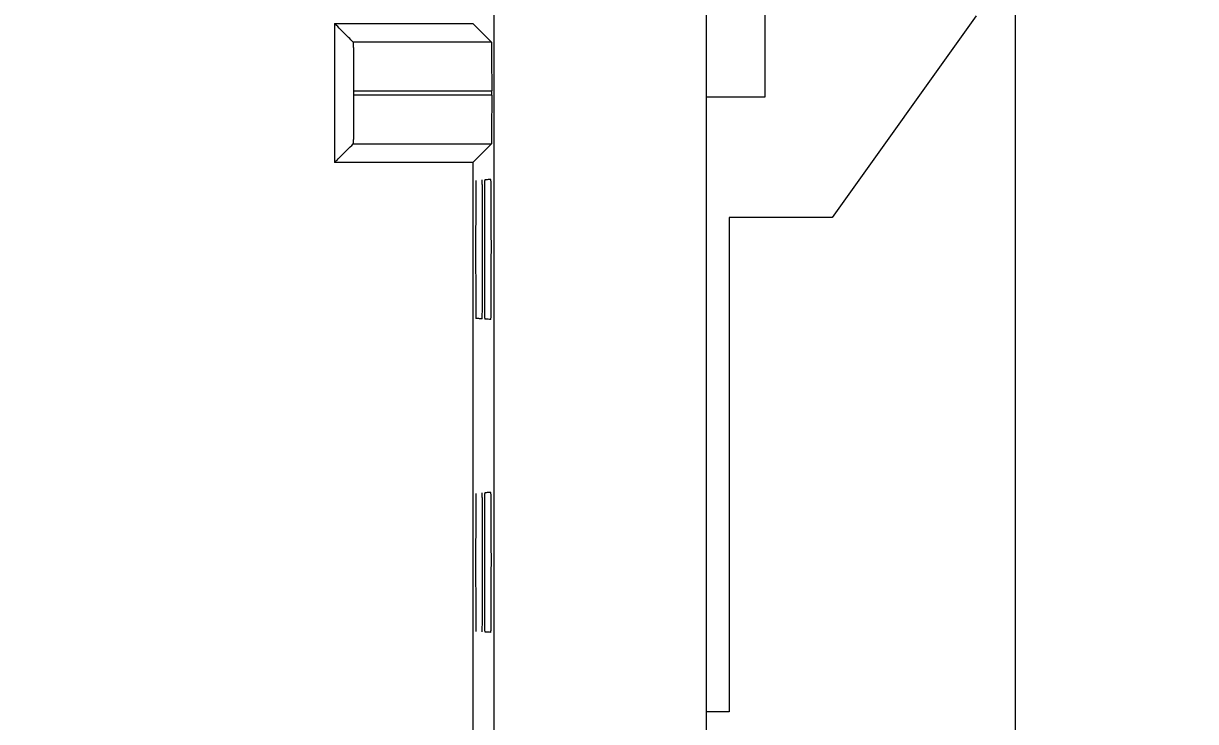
# Model space of a CAD drawing. Header units: millimetres. Extents: x -195 to 1349, y 148 to 750.
# Drawn here: x 1251.84 to 1268.7, y 447.95 to 457.99 of the extents above; entities that cross this region are included whole.
import ezdxf

# ---------------------------------------------------------------- set-up
doc = ezdxf.new("R2010")
doc.units = ezdxf.units.MM
doc.layers.get('0').update_dxf_attribs({"linetype": 'CONTINUOUS'})
doc.layers.get('Defpoints').update_dxf_attribs({"linetype": 'CONTINUOUS'})
doc.layers.add('4', color=7, linetype='CONTINUOUS', true_color=0xffffff)
doc.layers.add('55', color=7, linetype='CONTINUOUS', true_color=0xffffff)
doc.styles.add('ROMANC', font='romanc.shx', dxfattribs={"bigfont": 'gbcbig.shx'})
doc.dimstyles.new('YanXiu', dxfattribs={"dimtxt": 3.5, "dimasz": 2.2, "dimexe": 0.66, "dimexo": 0.66, "dimgap": 0.66, "dimtad": 0, "dimdec": 1, "dimdsep": 46, "dimtxsty": 'ROMANC', "dimcen": 0, "dimclrd": 131, "dimclre": 131, "dimclrt": 42, "dimazin": 2, "dimtfac": 1, "dimtdec": 1, "dimtofl": 0, "dimtmove": 0, "dimatfit": 3, "dimfxl": 1, "dimlwd": 5, "dimlwe": 5, "dimarcsym": 0})

# ---------------------------------------------------------------- blocks, each defined once
blk = doc.blocks.new('*D57')
at = {"color": 131, "lineweight": 5, "transparency": 16777216}
for p, q in [((1258.018, 492.781), (1285.866, 492.781)), ((1285.206, 490.581), (1285.206, 412.229)), ((1285.206, 319.889), (1285.206, 398.242)), ((1258.693, 317.689), (1285.866, 317.689))]:
    blk.add_line(p, q, dxfattribs=at)
at = {"color": 131, "lineweight": 18, "transparency": 16777216}
for points in [[(1284.839, 490.581), (1285.573, 490.581), (1285.206, 492.781)], [(1284.839, 319.889), (1285.573, 319.889), (1285.206, 317.689)]]:
    blk.add_solid(points, dxfattribs=at)
at = {"layer": 'Defpoints', "color": 0, "lineweight": 18, "transparency": 16777216}
for p in [(1257.358, 492.781), (1258.033, 317.689), (1285.206, 317.689)]:
    blk.add_point(p, dxfattribs=at)
at = {"color": 42, "lineweight": 18, "transparency": 16777216, "insert": (1285.206, 405.235), "char_height": 3.5, "attachment_point": 5, "rotation": 90, "style": 'ROMANC'}
blk.add_mtext('175.1', dxfattribs=at)
blk = doc.blocks.new('*D60')
at = {"color": 131, "lineweight": 5, "transparency": 16777216}
for p, q in [((1251.369, 470.733), (1266.762, 470.733)), ((1266.102, 468.533), (1266.102, 409.729)), ((1266.102, 341.938), (1266.102, 400.742)), ((1250.651, 339.738), (1266.762, 339.738))]:
    blk.add_line(p, q, dxfattribs=at)
at = {"color": 131, "lineweight": 18, "transparency": 16777216}
for points in [[(1265.735, 468.533), (1266.469, 468.533), (1266.102, 470.733)], [(1265.735, 341.938), (1266.469, 341.938), (1266.102, 339.738)]]:
    blk.add_solid(points, dxfattribs=at)
at = {"layer": 'Defpoints', "color": 0, "lineweight": 18, "transparency": 16777216}
for p in [(1250.709, 470.733), (1249.991, 339.738), (1266.102, 339.738)]:
    blk.add_point(p, dxfattribs=at)
at = {"color": 42, "lineweight": 18, "transparency": 16777216, "insert": (1266.102, 405.235), "char_height": 3.5, "attachment_point": 5, "rotation": 90, "style": 'ROMANC'}
blk.add_mtext('131', dxfattribs=at)
blk = doc.blocks.new('*D61')
at = {"color": 131, "lineweight": 5, "transparency": 16777216}
for p, q in [((1248.12, 488.732), (1273.648, 488.732)), ((1272.988, 486.532), (1272.988, 410.145)), ((1272.988, 323.939), (1272.988, 400.325)), ((1248.12, 321.739), (1273.648, 321.739))]:
    blk.add_line(p, q, dxfattribs=at)
at = {"color": 131, "lineweight": 18, "transparency": 16777216}
for points in [[(1272.621, 486.532), (1273.355, 486.532), (1272.988, 488.732)], [(1272.621, 323.939), (1273.355, 323.939), (1272.988, 321.739)]]:
    blk.add_solid(points, dxfattribs=at)
at = {"layer": 'Defpoints', "color": 0, "lineweight": 18, "transparency": 16777216}
for p in [(1247.46, 488.732), (1247.46, 321.739), (1272.988, 321.739)]:
    blk.add_point(p, dxfattribs=at)
at = {"color": 42, "lineweight": 18, "transparency": 16777216, "insert": (1272.988, 405.235), "char_height": 3.5, "attachment_point": 5, "rotation": 90, "style": 'ROMANC'}
blk.add_mtext('167', dxfattribs=at)
blk = doc.blocks.new('*D62')
at = {"color": 131, "lineweight": 5, "transparency": 16777216}
for p, q in [((1256.338, 491.231), (1278.941, 491.231)), ((1278.281, 489.031), (1278.281, 410.145)), ((1278.281, 321.439), (1278.281, 400.325)), ((1257.583, 319.239), (1278.941, 319.239))]:
    blk.add_line(p, q, dxfattribs=at)
at = {"color": 131, "lineweight": 18, "transparency": 16777216}
for points in [[(1277.914, 489.031), (1278.648, 489.031), (1278.281, 491.231)], [(1277.914, 321.439), (1278.648, 321.439), (1278.281, 319.239)]]:
    blk.add_solid(points, dxfattribs=at)
at = {"layer": 'Defpoints', "color": 0, "lineweight": 18, "transparency": 16777216}
for p in [(1255.678, 491.231), (1256.923, 319.239), (1278.281, 319.239)]:
    blk.add_point(p, dxfattribs=at)
at = {"color": 42, "lineweight": 18, "transparency": 16777216, "insert": (1278.281, 405.235), "char_height": 3.5, "attachment_point": 5, "rotation": 90, "style": 'ROMANC'}
blk.add_mtext('172', dxfattribs=at)
blk = doc.blocks.new('*D63')
at = {"color": 131, "lineweight": 5, "transparency": 16777216}
for p, q in [((1244.605, 499.735), (1291.557, 499.735)), ((1290.897, 497.535), (1290.897, 410.145)), ((1290.897, 312.935), (1290.897, 400.325)), ((1244.997, 310.735), (1291.557, 310.735))]:
    blk.add_line(p, q, dxfattribs=at)
at = {"color": 131, "lineweight": 18, "transparency": 16777216}
for points in [[(1290.53, 497.535), (1291.264, 497.535), (1290.897, 499.735)], [(1290.53, 312.935), (1291.264, 312.935), (1290.897, 310.735)]]:
    blk.add_solid(points, dxfattribs=at)
at = {"layer": 'Defpoints', "color": 0, "lineweight": 18, "transparency": 16777216}
for p in [(1243.945, 499.735), (1244.337, 310.735), (1290.897, 310.735)]:
    blk.add_point(p, dxfattribs=at)
at = {"color": 42, "lineweight": 18, "transparency": 16777216, "insert": (1290.897, 405.235), "char_height": 3.5, "attachment_point": 5, "rotation": 90, "style": 'ROMANC'}
blk.add_mtext('189', dxfattribs=at)
blk = doc.blocks.new('*D64')
at = {"color": 131, "lineweight": 5, "transparency": 16777216}
for p, q in [((1260.272, 505.033), (1297.486, 505.033)), ((1296.826, 502.833), (1296.826, 412.645)), ((1296.826, 307.638), (1296.826, 397.825)), ((1259.363, 305.438), (1297.486, 305.438))]:
    blk.add_line(p, q, dxfattribs=at)
at = {"color": 131, "lineweight": 18, "transparency": 16777216}
for points in [[(1296.46, 502.833), (1297.193, 502.833), (1296.826, 505.033)], [(1296.46, 307.638), (1297.193, 307.638), (1296.826, 305.438)]]:
    blk.add_solid(points, dxfattribs=at)
at = {"layer": 'Defpoints', "color": 0, "lineweight": 18, "transparency": 16777216}
for p in [(1259.612, 505.033), (1296.826, 505.033), (1258.703, 305.438)]:
    blk.add_point(p, dxfattribs=at)
at = {"color": 42, "lineweight": 18, "transparency": 16777216, "insert": (1296.826, 405.235), "char_height": 3.5, "attachment_point": 5, "rotation": 90, "style": 'ROMANC'}
blk.add_mtext('199.6', dxfattribs=at)

msp = doc.modelspace()

# ---------------------------------------------------------------- linework, layer by layer
at = {"layer": '4', "color": 7, "linetype": 'Continuous', "lineweight": 18}
for p, q in [((1261.659, 493.431), (1261.659, 317.039)), ((1258.609, 317.689), (1258.609, 492.781)), ((1258.301, 457.985), (1258.57, 457.716)), ((1256.586, 457.016), (1256.586, 456.954)), ((1258.574, 456.954), (1258.574, 457.016)), ((1258.57, 456.254), (1258.301, 455.985))]:
    msp.add_line(p, q, dxfattribs=at)
for points in [[(1256.313, 457.985), (1256.313, 457.319), (1256.313, 456.652), (1256.313, 455.985)], [(1256.313, 457.985), (1256.976, 457.985), (1257.639, 457.985), (1258.301, 457.985)], [(1258.301, 455.985), (1257.639, 455.985), (1256.976, 455.985), (1256.313, 455.985)]]:
    msp.add_open_spline(points, degree=3, dxfattribs=at)
for points, knots in [([(1256.582, 457.716), (1256.571, 457.727), (1256.56, 457.738), (1256.501, 457.797), (1256.453, 457.845), (1256.374, 457.924), (1256.344, 457.955), (1256.313, 457.985)], [0, 0, 0, 0, 0.12101, 0.12101, 0.659295, 0.659295, 1, 1, 1, 1]), ([(1256.582, 457.716), (1256.582, 457.716), (1256.583, 457.711), (1256.583, 457.698), (1256.583, 457.692), (1256.583, 457.679), (1256.583, 457.671), (1256.584, 457.644), (1256.584, 457.623), (1256.584, 457.591), (1256.584, 457.585), (1256.584, 457.571), (1256.584, 457.564), (1256.585, 457.542), (1256.585, 457.526), (1256.585, 457.478), (1256.585, 457.443), (1256.585, 457.395), (1256.585, 457.386), (1256.585, 457.366), (1256.585, 457.336), (1256.586, 457.284), (1256.586, 457.242), (1256.586, 457.209), (1256.586, 457.198), (1256.586, 457.176), (1256.586, 457.164), (1256.586, 457.108), (1256.586, 457.063), (1256.586, 457.016)], [0, 0, 0, 0, 0.125, 0.125, 0.1875, 0.1875, 0.25, 0.25, 0.375, 0.375, 0.40625, 0.40625, 0.4375, 0.4375, 0.5, 0.5, 0.625, 0.625, 0.65625, 0.65625, 0.6875, 0.75, 0.8125, 0.8125, 0.84375, 0.84375, 0.875, 0.875, 1, 1, 1, 1]), ([(1258.57, 457.716), (1258.57, 457.716), (1258.571, 457.711), (1258.571, 457.698), (1258.571, 457.692), (1258.571, 457.679), (1258.571, 457.671), (1258.572, 457.644), (1258.572, 457.623), (1258.572, 457.591), (1258.572, 457.585), (1258.572, 457.571), (1258.572, 457.564), (1258.573, 457.542), (1258.573, 457.526), (1258.573, 457.478), (1258.573, 457.443), (1258.573, 457.395), (1258.573, 457.386), (1258.573, 457.366), (1258.573, 457.336), (1258.573, 457.284), (1258.574, 457.242), (1258.574, 457.209), (1258.574, 457.198), (1258.574, 457.176), (1258.574, 457.164), (1258.574, 457.108), (1258.574, 457.063), (1258.574, 457.016)], [0, 0, 0, 0, 0.125, 0.125, 0.1875, 0.1875, 0.25, 0.25, 0.375, 0.375, 0.40625, 0.40625, 0.4375, 0.4375, 0.5, 0.5, 0.625, 0.625, 0.65625, 0.65625, 0.6875, 0.75, 0.8125, 0.8125, 0.84375, 0.84375, 0.875, 0.875, 1, 1, 1, 1]), ([(1256.586, 456.954), (1256.586, 456.908), (1256.586, 456.863), (1256.586, 456.796), (1256.586, 456.774), (1256.586, 456.73), (1256.586, 456.708), (1256.585, 456.645), (1256.585, 456.605), (1256.585, 456.557), (1256.585, 456.548), (1256.585, 456.53), (1256.585, 456.52), (1256.585, 456.494), (1256.585, 456.477), (1256.585, 456.428), (1256.584, 456.399), (1256.584, 456.367), (1256.584, 456.361), (1256.584, 456.349), (1256.584, 456.332), (1256.584, 456.308), (1256.583, 456.292), (1256.583, 456.282), (1256.583, 456.279), (1256.583, 456.273), (1256.583, 456.271), (1256.583, 456.259), (1256.582, 456.254), (1256.582, 456.254)], [0, 0, 0, 0, 0.125, 0.125, 0.1875, 0.1875, 0.25, 0.25, 0.375, 0.375, 0.40625, 0.40625, 0.4375, 0.4375, 0.5, 0.5, 0.625, 0.625, 0.65625, 0.65625, 0.6875, 0.75, 0.8125, 0.8125, 0.84375, 0.84375, 0.875, 0.875, 1, 1, 1, 1]), ([(1258.574, 456.954), (1258.574, 456.908), (1258.574, 456.863), (1258.574, 456.796), (1258.574, 456.774), (1258.574, 456.73), (1258.574, 456.708), (1258.573, 456.645), (1258.573, 456.605), (1258.573, 456.557), (1258.573, 456.548), (1258.573, 456.53), (1258.573, 456.52), (1258.573, 456.494), (1258.573, 456.477), (1258.573, 456.428), (1258.572, 456.399), (1258.572, 456.367), (1258.572, 456.361), (1258.572, 456.349), (1258.572, 456.332), (1258.572, 456.308), (1258.571, 456.292), (1258.571, 456.282), (1258.571, 456.279), (1258.571, 456.273), (1258.571, 456.271), (1258.571, 456.259), (1258.57, 456.254), (1258.57, 456.254)], [0, 0, 0, 0, 0.125, 0.125, 0.1875, 0.1875, 0.25, 0.25, 0.375, 0.375, 0.40625, 0.40625, 0.4375, 0.4375, 0.5, 0.5, 0.625, 0.625, 0.65625, 0.65625, 0.6875, 0.75, 0.8125, 0.8125, 0.84375, 0.84375, 0.875, 0.875, 1, 1, 1, 1]), ([(1256.313, 455.985), (1256.325, 455.997), (1256.337, 456.009), (1256.398, 456.07), (1256.446, 456.118), (1256.523, 456.196), (1256.553, 456.225), (1256.582, 456.254)], [0, 0, 0, 0, 0.134571, 0.134571, 0.672856, 0.672856, 1, 1, 1, 1]), ([(1258.301, 455.985), (1258.301, 455.879), (1258.301, 455.773), (1258.301, 438.856), (1258.301, 422.046), (1258.301, 388.425), (1258.301, 371.614), (1258.301, 354.698), (1258.301, 354.591), (1258.301, 354.485)], [0, 0, 0, 0, 0.003136, 0.003136, 0.5, 0.5, 0.996864, 0.996864, 1, 1, 1, 1]), ([(1258.348, 455.727), (1258.348, 455.727), (1258.348, 455.721), (1258.347, 455.702), (1258.347, 455.694), (1258.347, 455.675), (1258.347, 455.664), (1258.346, 455.639), (1258.346, 455.612), (1258.346, 455.578), (1258.345, 455.551), (1258.345, 455.542), (1258.345, 455.523), (1258.345, 455.513), (1258.345, 455.481), (1258.345, 455.46), (1258.344, 455.391), (1258.344, 455.341), (1258.344, 455.273), (1258.344, 455.26), (1258.344, 455.232), (1258.344, 455.217), (1258.344, 455.174), (1258.344, 455.145), (1258.344, 455.086), (1258.343, 455.055), (1258.343, 455.009), (1258.343, 454.993), (1258.343, 454.961), (1258.343, 454.945), (1258.343, 454.897), (1258.343, 454.833), (1258.343, 454.769), (1258.343, 454.704), (1258.343, 454.671), (1258.343, 454.623), (1258.343, 454.606), (1258.343, 454.574), (1258.343, 454.494), (1258.343, 454.417), (1258.344, 454.342), (1258.344, 454.327), (1258.344, 454.297), (1258.344, 454.283), (1258.344, 454.239), (1258.344, 454.212), (1258.344, 454.131), (1258.344, 454.081), (1258.345, 454.023), (1258.345, 454.012), (1258.345, 453.99), (1258.345, 453.979), (1258.345, 453.948), (1258.345, 453.929), (1258.346, 453.893), (1258.346, 453.876), (1258.346, 453.846), (1258.346, 453.832), (1258.347, 453.807), (1258.347, 453.785), (1258.347, 453.769), (1258.348, 453.756), (1258.348, 453.751), (1258.348, 453.745), (1258.348, 453.743), (1258.348, 453.743)], [0, 0, 0, 0, 0.0625, 0.0625, 0.09375, 0.09375, 0.125, 0.125, 0.15625, 0.1875, 0.1875, 0.203125, 0.203125, 0.21875, 0.21875, 0.25, 0.25, 0.3125, 0.3125, 0.328125, 0.328125, 0.34375, 0.34375, 0.375, 0.375, 0.40625, 0.40625, 0.421875, 0.421875, 0.4375, 0.4375, 0.46875, 0.5, 0.5, 0.53125, 0.53125, 0.546875, 0.546875, 0.5625, 0.625, 0.625, 0.640625, 0.640625, 0.65625, 0.65625, 0.6875, 0.6875, 0.75, 0.75, 0.765625, 0.765625, 0.78125, 0.78125, 0.8125, 0.8125, 0.84375, 0.84375, 0.875, 0.875, 0.90625, 0.9375, 0.9375, 0.96875, 0.96875, 1, 1, 1, 1]), ([(1258.438, 453.737), (1258.438, 453.737), (1258.438, 453.743), (1258.439, 453.762), (1258.439, 453.77), (1258.439, 453.785), (1258.439, 453.79), (1258.439, 453.801), (1258.439, 453.807), (1258.44, 453.825), (1258.44, 453.853), (1258.44, 453.887), (1258.441, 453.914), (1258.441, 453.923), (1258.441, 453.943), (1258.441, 453.953), (1258.441, 453.984), (1258.441, 454.006), (1258.442, 454.075), (1258.442, 454.125), (1258.442, 454.194), (1258.442, 454.208), (1258.442, 454.236), (1258.442, 454.25), (1258.442, 454.293), (1258.442, 454.323), (1258.442, 454.383), (1258.443, 454.413), (1258.443, 454.46), (1258.443, 454.476), (1258.443, 454.508), (1258.443, 454.524), (1258.443, 454.572), (1258.443, 454.637), (1258.443, 454.702), (1258.443, 454.767), (1258.443, 454.8), (1258.443, 454.849), (1258.443, 454.865), (1258.443, 454.898), (1258.443, 454.978), (1258.443, 455.056), (1258.442, 455.132), (1258.442, 455.147), (1258.442, 455.176), (1258.442, 455.191), (1258.442, 455.234), (1258.442, 455.262), (1258.442, 455.344), (1258.442, 455.394), (1258.441, 455.452), (1258.441, 455.464), (1258.441, 455.486), (1258.441, 455.496), (1258.441, 455.527), (1258.441, 455.547), (1258.44, 455.583), (1258.44, 455.6), (1258.44, 455.631), (1258.44, 455.645), (1258.439, 455.67), (1258.439, 455.692), (1258.439, 455.708), (1258.438, 455.721), (1258.438, 455.726), (1258.438, 455.732), (1258.438, 455.734), (1258.438, 455.734)], [0, 0, 0, 0, 0.0625, 0.0625, 0.09375, 0.09375, 0.109375, 0.109375, 0.125, 0.125, 0.15625, 0.1875, 0.1875, 0.203125, 0.203125, 0.21875, 0.21875, 0.25, 0.25, 0.3125, 0.3125, 0.328125, 0.328125, 0.34375, 0.34375, 0.375, 0.375, 0.40625, 0.40625, 0.421875, 0.421875, 0.4375, 0.4375, 0.46875, 0.5, 0.5, 0.53125, 0.53125, 0.546875, 0.546875, 0.5625, 0.625, 0.625, 0.640625, 0.640625, 0.65625, 0.65625, 0.6875, 0.6875, 0.75, 0.75, 0.765625, 0.765625, 0.78125, 0.78125, 0.8125, 0.8125, 0.84375, 0.84375, 0.875, 0.875, 0.90625, 0.9375, 0.9375, 0.96875, 0.96875, 1, 1, 1, 1]), ([(1258.474, 455.736), (1258.474, 455.736), (1258.473, 455.73), (1258.473, 455.711), (1258.473, 455.703), (1258.472, 455.684), (1258.472, 455.672), (1258.472, 455.647), (1258.472, 455.619), (1258.471, 455.586), (1258.471, 455.559), (1258.471, 455.549), (1258.471, 455.53), (1258.471, 455.519), (1258.471, 455.488), (1258.471, 455.466), (1258.47, 455.397), (1258.47, 455.347), (1258.47, 455.278), (1258.47, 455.264), (1258.47, 455.236), (1258.47, 455.222), (1258.469, 455.178), (1258.469, 455.149), (1258.469, 455.089), (1258.469, 455.058), (1258.469, 455.011), (1258.469, 454.995), (1258.469, 454.963), (1258.469, 454.947), (1258.469, 454.899), (1258.469, 454.834), (1258.469, 454.769), (1258.469, 454.704), (1258.469, 454.671), (1258.469, 454.622), (1258.469, 454.605), (1258.469, 454.573), (1258.469, 454.492), (1258.469, 454.414), (1258.469, 454.338), (1258.469, 454.323), (1258.469, 454.293), (1258.469, 454.279), (1258.47, 454.235), (1258.47, 454.207), (1258.47, 454.126), (1258.47, 454.075), (1258.47, 454.017), (1258.471, 454.005), (1258.471, 453.983), (1258.471, 453.973), (1258.471, 453.941), (1258.471, 453.922), (1258.471, 453.886), (1258.471, 453.869), (1258.472, 453.838), (1258.472, 453.824), (1258.472, 453.798), (1258.473, 453.776), (1258.473, 453.76), (1258.473, 453.748), (1258.473, 453.743), (1258.474, 453.736), (1258.474, 453.734), (1258.474, 453.734)], [0, 0, 0, 0, 0.0625, 0.0625, 0.09375, 0.09375, 0.125, 0.125, 0.15625, 0.1875, 0.1875, 0.203125, 0.203125, 0.21875, 0.21875, 0.25, 0.25, 0.3125, 0.3125, 0.328125, 0.328125, 0.34375, 0.34375, 0.375, 0.375, 0.40625, 0.40625, 0.421875, 0.421875, 0.4375, 0.4375, 0.46875, 0.5, 0.5, 0.53125, 0.53125, 0.546875, 0.546875, 0.5625, 0.625, 0.625, 0.640625, 0.640625, 0.65625, 0.65625, 0.6875, 0.6875, 0.75, 0.75, 0.765625, 0.765625, 0.78125, 0.78125, 0.8125, 0.8125, 0.84375, 0.84375, 0.875, 0.875, 0.90625, 0.9375, 0.9375, 0.96875, 0.96875, 1, 1, 1, 1]), ([(1258.563, 455.742), (1258.55, 455.741), (1258.537, 455.741), (1258.514, 455.739), (1258.505, 455.738), (1258.489, 455.737), (1258.481, 455.737), (1258.474, 455.736)], [0, 0, 0, 0, 0.448295, 0.448295, 0.75351, 0.75351, 1, 1, 1, 1]), ([(1258.563, 453.728), (1258.564, 453.728), (1258.564, 453.735), (1258.564, 453.754), (1258.565, 453.762), (1258.565, 453.776), (1258.565, 453.781), (1258.565, 453.793), (1258.565, 453.799), (1258.565, 453.817), (1258.566, 453.846), (1258.566, 453.879), (1258.566, 453.907), (1258.566, 453.916), (1258.566, 453.936), (1258.567, 453.946), (1258.567, 453.978), (1258.567, 454), (1258.567, 454.069), (1258.567, 454.12), (1258.568, 454.189), (1258.568, 454.203), (1258.568, 454.231), (1258.568, 454.246), (1258.568, 454.289), (1258.568, 454.319), (1258.568, 454.38), (1258.568, 454.411), (1258.568, 454.458), (1258.568, 454.474), (1258.568, 454.506), (1258.568, 454.522), (1258.568, 454.571), (1258.569, 454.636), (1258.569, 454.702), (1258.569, 454.767), (1258.569, 454.8), (1258.569, 454.85), (1258.569, 454.866), (1258.568, 454.899), (1258.568, 454.98), (1258.568, 455.059), (1258.568, 455.135), (1258.568, 455.15), (1258.568, 455.18), (1258.568, 455.195), (1258.568, 455.239), (1258.568, 455.267), (1258.567, 455.349), (1258.567, 455.4), (1258.567, 455.459), (1258.567, 455.47), (1258.567, 455.492), (1258.567, 455.503), (1258.566, 455.534), (1258.566, 455.554), (1258.566, 455.591), (1258.566, 455.607), (1258.566, 455.639), (1258.565, 455.653), (1258.565, 455.678), (1258.565, 455.7), (1258.564, 455.716), (1258.564, 455.729), (1258.564, 455.734), (1258.564, 455.741), (1258.563, 455.742), (1258.563, 455.742)], [0, 0, 0, 0, 0.0625, 0.0625, 0.09375, 0.09375, 0.109375, 0.109375, 0.125, 0.125, 0.15625, 0.1875, 0.1875, 0.203125, 0.203125, 0.21875, 0.21875, 0.25, 0.25, 0.3125, 0.3125, 0.328125, 0.328125, 0.34375, 0.34375, 0.375, 0.375, 0.40625, 0.40625, 0.421875, 0.421875, 0.4375, 0.4375, 0.46875, 0.5, 0.5, 0.53125, 0.53125, 0.546875, 0.546875, 0.5625, 0.625, 0.625, 0.640625, 0.640625, 0.65625, 0.65625, 0.6875, 0.6875, 0.75, 0.75, 0.765625, 0.765625, 0.78125, 0.78125, 0.8125, 0.8125, 0.84375, 0.84375, 0.875, 0.875, 0.90625, 0.9375, 0.9375, 0.96875, 0.96875, 1, 1, 1, 1]), ([(1258.438, 453.737), (1258.425, 453.738), (1258.413, 453.739), (1258.392, 453.74), (1258.384, 453.741), (1258.366, 453.742), (1258.357, 453.743), (1258.348, 453.743)], [0, 0, 0, 0, 0.406541, 0.406541, 0.703271, 0.703271, 1, 1, 1, 1]), ([(1258.563, 453.728), (1258.55, 453.729), (1258.537, 453.73), (1258.514, 453.732), (1258.505, 453.732), (1258.489, 453.733), (1258.481, 453.734), (1258.474, 453.734)], [0, 0, 0, 0, 0.448296, 0.448296, 0.75351, 0.75351, 1, 1, 1, 1]), ([(1258.348, 451.227), (1258.348, 451.227), (1258.348, 451.221), (1258.347, 451.202), (1258.347, 451.194), (1258.347, 451.175), (1258.347, 451.164), (1258.346, 451.139), (1258.346, 451.112), (1258.346, 451.078), (1258.345, 451.051), (1258.345, 451.042), (1258.345, 451.023), (1258.345, 451.013), (1258.345, 450.981), (1258.345, 450.96), (1258.344, 450.891), (1258.344, 450.841), (1258.344, 450.773), (1258.344, 450.76), (1258.344, 450.732), (1258.344, 450.717), (1258.344, 450.674), (1258.344, 450.645), (1258.344, 450.586), (1258.343, 450.555), (1258.343, 450.509), (1258.343, 450.493), (1258.343, 450.461), (1258.343, 450.445), (1258.343, 450.397), (1258.343, 450.333), (1258.343, 450.269), (1258.343, 450.204), (1258.343, 450.171), (1258.343, 450.123), (1258.343, 450.106), (1258.343, 450.074), (1258.343, 449.994), (1258.343, 449.917), (1258.344, 449.842), (1258.344, 449.827), (1258.344, 449.797), (1258.344, 449.783), (1258.344, 449.739), (1258.344, 449.712), (1258.344, 449.631), (1258.344, 449.581), (1258.345, 449.523), (1258.345, 449.512), (1258.345, 449.49), (1258.345, 449.479), (1258.345, 449.448), (1258.345, 449.429), (1258.346, 449.393), (1258.346, 449.376), (1258.346, 449.346), (1258.346, 449.332), (1258.347, 449.307), (1258.347, 449.285), (1258.347, 449.269), (1258.348, 449.256), (1258.348, 449.251), (1258.348, 449.245), (1258.348, 449.243), (1258.348, 449.243)], [0, 0, 0, 0, 0.0625, 0.0625, 0.09375, 0.09375, 0.125, 0.125, 0.15625, 0.1875, 0.1875, 0.203125, 0.203125, 0.21875, 0.21875, 0.25, 0.25, 0.3125, 0.3125, 0.328125, 0.328125, 0.34375, 0.34375, 0.375, 0.375, 0.40625, 0.40625, 0.421875, 0.421875, 0.4375, 0.4375, 0.46875, 0.5, 0.5, 0.53125, 0.53125, 0.546875, 0.546875, 0.5625, 0.625, 0.625, 0.640625, 0.640625, 0.65625, 0.65625, 0.6875, 0.6875, 0.75, 0.75, 0.765625, 0.765625, 0.78125, 0.78125, 0.8125, 0.8125, 0.84375, 0.84375, 0.875, 0.875, 0.90625, 0.9375, 0.9375, 0.96875, 0.96875, 1, 1, 1, 1]), ([(1258.438, 449.237), (1258.438, 449.237), (1258.438, 449.243), (1258.439, 449.262), (1258.439, 449.27), (1258.439, 449.285), (1258.439, 449.29), (1258.439, 449.301), (1258.439, 449.307), (1258.44, 449.325), (1258.44, 449.353), (1258.44, 449.387), (1258.441, 449.414), (1258.441, 449.423), (1258.441, 449.443), (1258.441, 449.453), (1258.441, 449.484), (1258.441, 449.506), (1258.442, 449.575), (1258.442, 449.625), (1258.442, 449.694), (1258.442, 449.708), (1258.442, 449.736), (1258.442, 449.75), (1258.442, 449.793), (1258.442, 449.823), (1258.442, 449.883), (1258.443, 449.913), (1258.443, 449.96), (1258.443, 449.976), (1258.443, 450.008), (1258.443, 450.024), (1258.443, 450.072), (1258.443, 450.137), (1258.443, 450.202), (1258.443, 450.267), (1258.443, 450.3), (1258.443, 450.349), (1258.443, 450.365), (1258.443, 450.398), (1258.443, 450.478), (1258.443, 450.556), (1258.442, 450.632), (1258.442, 450.647), (1258.442, 450.676), (1258.442, 450.691), (1258.442, 450.734), (1258.442, 450.762), (1258.442, 450.844), (1258.442, 450.894), (1258.441, 450.952), (1258.441, 450.964), (1258.441, 450.986), (1258.441, 450.996), (1258.441, 451.027), (1258.441, 451.047), (1258.44, 451.083), (1258.44, 451.1), (1258.44, 451.131), (1258.44, 451.145), (1258.439, 451.17), (1258.439, 451.192), (1258.439, 451.208), (1258.438, 451.221), (1258.438, 451.226), (1258.438, 451.232), (1258.438, 451.234), (1258.438, 451.234)], [0, 0, 0, 0, 0.0625, 0.0625, 0.09375, 0.09375, 0.109375, 0.109375, 0.125, 0.125, 0.15625, 0.1875, 0.1875, 0.203125, 0.203125, 0.21875, 0.21875, 0.25, 0.25, 0.3125, 0.3125, 0.328125, 0.328125, 0.34375, 0.34375, 0.375, 0.375, 0.40625, 0.40625, 0.421875, 0.421875, 0.4375, 0.4375, 0.46875, 0.5, 0.5, 0.53125, 0.53125, 0.546875, 0.546875, 0.5625, 0.625, 0.625, 0.640625, 0.640625, 0.65625, 0.65625, 0.6875, 0.6875, 0.75, 0.75, 0.765625, 0.765625, 0.78125, 0.78125, 0.8125, 0.8125, 0.84375, 0.84375, 0.875, 0.875, 0.90625, 0.9375, 0.9375, 0.96875, 0.96875, 1, 1, 1, 1]), ([(1258.474, 451.236), (1258.474, 451.236), (1258.473, 451.23), (1258.473, 451.211), (1258.473, 451.203), (1258.472, 451.184), (1258.472, 451.172), (1258.472, 451.147), (1258.472, 451.119), (1258.471, 451.086), (1258.471, 451.059), (1258.471, 451.049), (1258.471, 451.03), (1258.471, 451.019), (1258.471, 450.988), (1258.471, 450.966), (1258.47, 450.897), (1258.47, 450.847), (1258.47, 450.778), (1258.47, 450.764), (1258.47, 450.736), (1258.47, 450.722), (1258.469, 450.678), (1258.469, 450.649), (1258.469, 450.589), (1258.469, 450.558), (1258.469, 450.511), (1258.469, 450.495), (1258.469, 450.463), (1258.469, 450.447), (1258.469, 450.399), (1258.469, 450.334), (1258.469, 450.269), (1258.469, 450.204), (1258.469, 450.171), (1258.469, 450.122), (1258.469, 450.105), (1258.469, 450.073), (1258.469, 449.992), (1258.469, 449.914), (1258.469, 449.838), (1258.469, 449.823), (1258.469, 449.793), (1258.469, 449.779), (1258.47, 449.735), (1258.47, 449.707), (1258.47, 449.626), (1258.47, 449.575), (1258.47, 449.517), (1258.471, 449.505), (1258.471, 449.483), (1258.471, 449.473), (1258.471, 449.441), (1258.471, 449.422), (1258.471, 449.386), (1258.471, 449.369), (1258.472, 449.338), (1258.472, 449.324), (1258.472, 449.298), (1258.473, 449.276), (1258.473, 449.26), (1258.473, 449.248), (1258.473, 449.243), (1258.474, 449.236), (1258.474, 449.234), (1258.474, 449.234)], [0, 0, 0, 0, 0.0625, 0.0625, 0.09375, 0.09375, 0.125, 0.125, 0.15625, 0.1875, 0.1875, 0.203125, 0.203125, 0.21875, 0.21875, 0.25, 0.25, 0.3125, 0.3125, 0.328125, 0.328125, 0.34375, 0.34375, 0.375, 0.375, 0.40625, 0.40625, 0.421875, 0.421875, 0.4375, 0.4375, 0.46875, 0.5, 0.5, 0.53125, 0.53125, 0.546875, 0.546875, 0.5625, 0.625, 0.625, 0.640625, 0.640625, 0.65625, 0.65625, 0.6875, 0.6875, 0.75, 0.75, 0.765625, 0.765625, 0.78125, 0.78125, 0.8125, 0.8125, 0.84375, 0.84375, 0.875, 0.875, 0.90625, 0.9375, 0.9375, 0.96875, 0.96875, 1, 1, 1, 1]), ([(1258.563, 451.242), (1258.55, 451.241), (1258.537, 451.241), (1258.514, 451.239), (1258.505, 451.238), (1258.489, 451.237), (1258.481, 451.237), (1258.474, 451.236)], [0, 0, 0, 0, 0.448295, 0.448295, 0.75351, 0.75351, 1, 1, 1, 1]), ([(1258.563, 449.228), (1258.564, 449.228), (1258.564, 449.235), (1258.564, 449.254), (1258.565, 449.262), (1258.565, 449.276), (1258.565, 449.281), (1258.565, 449.293), (1258.565, 449.299), (1258.565, 449.317), (1258.566, 449.346), (1258.566, 449.379), (1258.566, 449.407), (1258.566, 449.416), (1258.566, 449.436), (1258.567, 449.446), (1258.567, 449.478), (1258.567, 449.5), (1258.567, 449.569), (1258.567, 449.62), (1258.568, 449.689), (1258.568, 449.703), (1258.568, 449.731), (1258.568, 449.746), (1258.568, 449.789), (1258.568, 449.819), (1258.568, 449.88), (1258.568, 449.911), (1258.568, 449.958), (1258.568, 449.974), (1258.568, 450.006), (1258.568, 450.022), (1258.568, 450.071), (1258.569, 450.136), (1258.569, 450.202), (1258.569, 450.267), (1258.569, 450.3), (1258.569, 450.35), (1258.569, 450.366), (1258.568, 450.399), (1258.568, 450.48), (1258.568, 450.559), (1258.568, 450.635), (1258.568, 450.65), (1258.568, 450.68), (1258.568, 450.695), (1258.568, 450.739), (1258.568, 450.767), (1258.567, 450.849), (1258.567, 450.9), (1258.567, 450.959), (1258.567, 450.97), (1258.567, 450.992), (1258.567, 451.003), (1258.566, 451.034), (1258.566, 451.054), (1258.566, 451.091), (1258.566, 451.107), (1258.566, 451.139), (1258.565, 451.153), (1258.565, 451.178), (1258.565, 451.2), (1258.564, 451.216), (1258.564, 451.229), (1258.564, 451.234), (1258.564, 451.241), (1258.563, 451.242), (1258.563, 451.242)], [0, 0, 0, 0, 0.0625, 0.0625, 0.09375, 0.09375, 0.109375, 0.109375, 0.125, 0.125, 0.15625, 0.1875, 0.1875, 0.203125, 0.203125, 0.21875, 0.21875, 0.25, 0.25, 0.3125, 0.3125, 0.328125, 0.328125, 0.34375, 0.34375, 0.375, 0.375, 0.40625, 0.40625, 0.421875, 0.421875, 0.4375, 0.4375, 0.46875, 0.5, 0.5, 0.53125, 0.53125, 0.546875, 0.546875, 0.5625, 0.625, 0.625, 0.640625, 0.640625, 0.65625, 0.65625, 0.6875, 0.6875, 0.75, 0.75, 0.765625, 0.765625, 0.78125, 0.78125, 0.8125, 0.8125, 0.84375, 0.84375, 0.875, 0.875, 0.90625, 0.9375, 0.9375, 0.96875, 0.96875, 1, 1, 1, 1]), ([(1258.563, 449.228), (1258.55, 449.229), (1258.537, 449.23), (1258.514, 449.232), (1258.505, 449.232), (1258.489, 449.233), (1258.481, 449.234), (1258.474, 449.234)], [0, 0, 0, 0, 0.448296, 0.448296, 0.75351, 0.75351, 1, 1, 1, 1])]:
    msp.add_open_spline(points, degree=3, knots=knots, dxfattribs=at)
at = {"layer": '4', "color": 7, "linetype": 'Continuous', "lineweight": 13}
for points in [[(1258.57, 457.716), (1257.907, 457.716), (1257.245, 457.716), (1256.582, 457.716)], [(1256.582, 456.254), (1257.245, 456.254), (1257.907, 456.254), (1258.57, 456.254)]]:
    msp.add_open_spline(points, degree=3, dxfattribs=at)
for points, knots in [([(1256.586, 457.016), (1257.052, 457.016), (1257.519, 457.016), (1258.182, 457.016), (1258.378, 457.016), (1258.574, 457.016)], [0, 0, 0, 0, 0.704233, 0.704233, 1, 1, 1, 1]), ([(1258.574, 456.954), (1258.487, 456.954), (1258.4, 456.954), (1257.737, 456.954), (1257.162, 456.954), (1256.586, 456.954)], [0, 0, 0, 0, 0.131024, 0.131024, 1, 1, 1, 1])]:
    msp.add_open_spline(points, degree=3, knots=knots, dxfattribs=at)
at = {"layer": '55', "color": 7, "linetype": 'Continuous', "lineweight": 18}
for p, q in [((1262.505, 459.109), (1262.505, 456.925)), ((1265.545, 458.093), (1263.471, 455.197)), ((1262.505, 456.925), (1261.659, 456.925)), ((1263.471, 455.197), (1261.989, 455.197)), ((1261.989, 455.197), (1261.989, 448.085)), ((1261.989, 448.085), (1261.659, 448.085))]:
    msp.add_line(p, q, dxfattribs=at)

# ---------------------------------------------------------------- dimensions: what is measured, and where the dimension line sits
at = {"lineweight": 18}
for base, p1, p2, picture, middle in [((1296.826, 505.033), (1258.703, 305.438), (1259.612, 505.033), '*D64', (1296.826, 405.235)), ((1278.281, 319.239), (1255.678, 491.231), (1256.923, 319.239), '*D62', (1278.281, 405.235)), ((1272.988, 321.739), (1247.46, 488.732), (1247.46, 321.739), '*D61', (1272.988, 405.235)), ((1266.102, 339.738), (1250.709, 470.733), (1249.991, 339.738), '*D60', (1266.102, 405.235))]:
    dim = msp.add_linear_dim(base=base, p1=p1, p2=p2, angle=90, dimstyle='YanXiu', dxfattribs=at)
    dim.commit()
    dim.dimension.update_dxf_attribs({"geometry": picture, "text_midpoint": middle})
for base, p1, p2, picture, middle in [((1290.897, 310.735), (1243.945, 499.735), (1244.337, 310.735), '*D63', (1290.897, 405.235)), ((1285.206, 317.689), (1257.358, 492.781), (1258.033, 317.689), '*D57', (1285.206, 405.235))]:
    dim = msp.add_linear_dim(base=base, p1=p1, p2=p2, angle=90, dimstyle='YanXiu', dxfattribs=at)
    dim.commit()
    dim.dimension.update_dxf_attribs({"geometry": picture, "text_midpoint": middle, "dimtype": 160})

doc.saveas('drawing.dxf')
